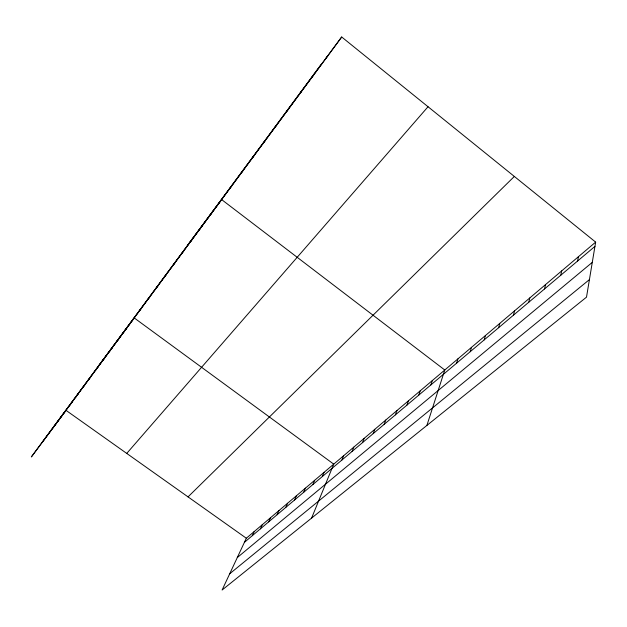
<?xml version="1.0" encoding="UTF-8"?>
<svg xmlns="http://www.w3.org/2000/svg" width="627" height="627" viewBox="0 0 627 627"><rect width="100%" height="100%" fill="white"/><g stroke="black" fill="none" stroke-linecap="round" stroke-linejoin="round"><path stroke-width="0.94" d="M595.65 242.116L586.504 297.151L222.115 590.007L246.333 538.232L595.65 242.116L341.691 36.993L31.35 456.942L66.031 410.364L246.333 538.232M577.6 261.028L578.4 256.741M560.804 275.206L561.69 270.903M544.534 288.945L545.498 284.627M528.757 302.269L529.799 297.935M513.458 315.185L514.571 310.843M498.606 327.725L499.79 323.375M484.193 339.889L485.439 335.539M470.195 351.708L471.496 347.358M456.597 363.19L457.953 358.84M426.885 425.435L444.778 370.008L221.637 199.598L187.402 245.455M430.898 384.892L432.34 380.55M418.742 395.151L420.231 390.817M406.907 405.144L408.443 400.81M395.378 414.878L396.946 410.552M384.139 424.369L385.746 420.051M373.19 433.618L374.828 429.307M362.508 442.631L364.177 438.336M352.084 451.432L353.785 447.145M341.919 460.014L343.643 455.743M311.595 518.09L333.744 464.137L134.249 317.96L99.184 365.016M322.302 476.575L324.073 472.327M312.842 484.569L314.636 480.329M303.593 492.375L305.412 488.151M294.557 500.001L296.391 495.792M285.732 507.455L287.581 503.262M277.095 514.743L278.96 510.566M268.654 521.876L270.535 517.714M260.393 528.851L262.29 524.705M252.313 535.67L254.225 531.539M42.228 442.333L320.875 64.769M53.076 427.755L341.691 36.993M229.396 189.048L232.053 185.49M199.543 229.49L202.247 225.861M209.112 216.519L211.808 212.914M181.164 254.382L183.891 250.722M190.224 242.1L192.944 238.456M163.741 277.98L166.484 274.297M172.339 266.334L175.074 262.658M147.204 300.38L149.963 296.681M155.371 289.321L158.122 285.63M139.249 311.157L142.008 307.449M109.317 351.7L112.084 347.985M116.528 341.934L119.295 338.219M123.911 331.926L126.685 328.211M88.673 379.656L91.44 375.941M95.398 370.557L98.165 366.842M102.272 361.238L105.038 357.523M69.417 405.74L72.168 402.04M75.695 397.244L78.453 393.537M82.106 388.552L84.872 384.837M325.468 58.914L327.882 55.693M312.074 77.058L314.535 73.774M299.118 94.606L301.611 91.276M286.57 111.606L289.102 108.22M274.414 128.065L276.977 124.64M262.642 144.014L265.229 140.55M240.141 174.486L242.782 170.952M251.223 159.485L253.841 155.982M126.74 453.415L428.037 106.739M188.029 496.89L514.344 176.446M244.405 542.347L594.937 246.387M237.28 557.583L592.288 262.368M229.701 573.783L589.419 279.611"/></g></svg>
